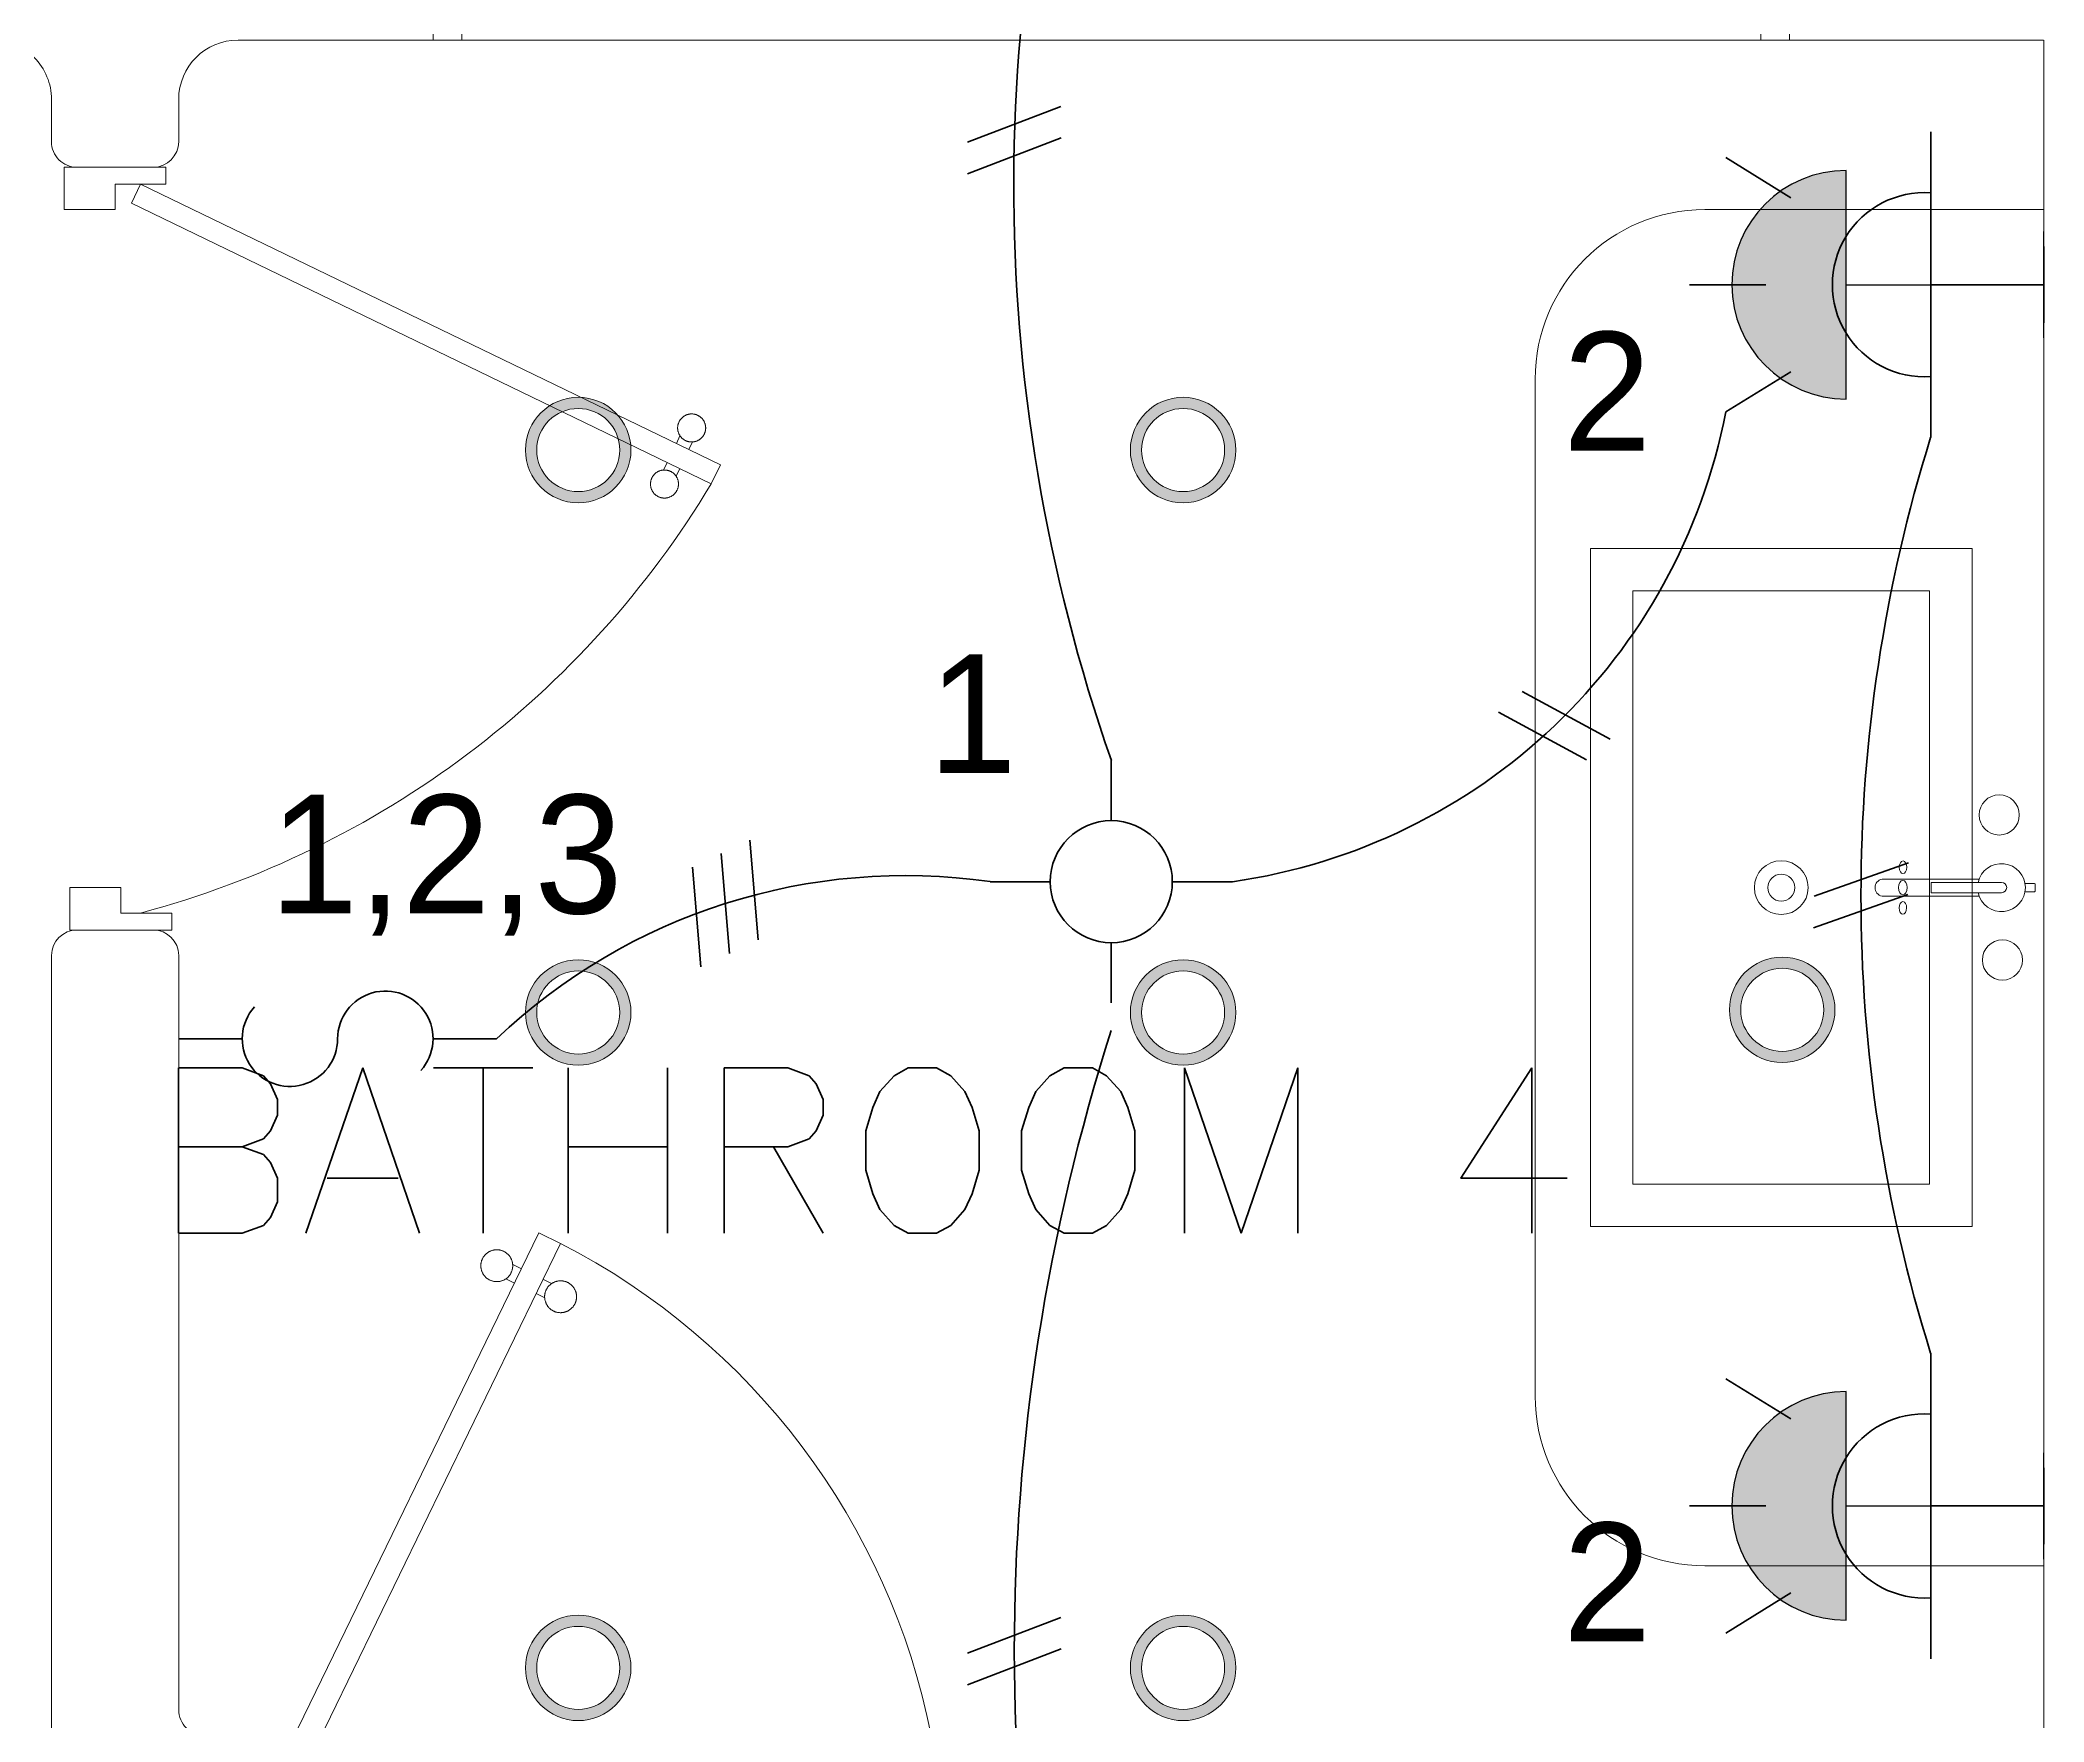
# Model space of a CAD drawing. Header units: metres. Extents: x 14 to 2416, y -346 to 476.
# Drawn here: x 137.163 to 139.527, y -68.255 to -66.271 of the extents above; entities that cross this region are included whole.
import ezdxf

# ---------------------------------------------------------------- set-up
doc = ezdxf.new("R2010")
doc.units = ezdxf.units.M
doc.linetypes.add('0', pattern=[0])
doc.layers.get('0').update_dxf_attribs({"linetype": '0', "lineweight": 20})
doc.layers.add('1', color=1, linetype='Continuous')
doc.layers.add('MAVA Luminarias', color=1, linetype='Continuous')
for name, color, linetype, lineweight in [('A-ANNO-TEXT', 20, 'Continuous', 13), ('A-DOOR', 35, 'Continuous', 5), ('A-WALL', 250, 'Continuous', 20), ('baños', 251, 'Continuous', 0), ('cristales', 131, 'Continuous', 0), ('E Salida Interruptores', 22, 'Continuous', 40), ('E Salida Luces', 22, 'Continuous', 40), ('E Tuberia Emp Losa', 22, 'Continuous', 40), ('MAVA -LUMINARIAS', 1, 'Continuous', 18), ('textos', 7, 'Continuous', 0)]:
    doc.layers.add(name, color=color, linetype=linetype, lineweight=lineweight)
doc.styles.add('CENTURY GOTHIC', font='GOTHIC.TTF')
doc.styles.get("Standard").update_dxf_attribs({"font": 'arial.ttf', "height": 0.1875})

# ---------------------------------------------------------------- blocks, each defined once
blk = doc.blocks.new('downlight')
at = {"layer": 'MAVA -LUMINARIAS'}
h = blk.add_hatch(color=3, dxfattribs=at)
h.dxf.hatch_style = 1
h.paths.add_polyline_path([(-5.416, -22.4571, 1), (-5.2917, -22.4571, 1)])
h.paths.add_polyline_path([(-5.3048, -22.4571, -1), (-5.4029, -22.4571, -1)], flags=16)
at = {"layer": 'MAVA -LUMINARIAS', "color": 3}
for radius in [0.0622, 0.049]:
    blk.add_circle((-5.3539, -22.4571), radius, dxfattribs=at)
blk = doc.blocks.new('SCONCE 2')
at = {"layer": 'MAVA Luminarias', "linetype": 'Continuous'}
blk.add_hatch(color=1, dxfattribs=at).paths.add_polyline_path([(0.3422, -0.2405, 1), (-0.169, -0.2405)])
at = {"layer": 'MAVA Luminarias', "color": 1, "linetype": 'Continuous'}
for p, q in [((-0.169, -0.2405), (0.3422, -0.2405)), ((0.0866, -0.2405), (0.0866, -0.6823)), ((-0.0323, -0.6823), (0.2056, -0.6823))]:
    blk.add_line(p, q, dxfattribs=at)
blk.add_arc((0.0866, -0.2405), 0.2556, 0, 180, dxfattribs=at)
blk = doc.blocks.new('P90')
at = {"layer": 'A-DOOR'}
for p, q in [((-0.0476, -0.8576), (0.6364, -0.5264)), ((0.5843, -0.5517), (0.58, -0.5427)), ((0.5992, -0.5445), (0.5949, -0.5355)), ((0.6473, -0.5489), (0.6364, -0.5264)), ((-0.0368, -0.88), (0.6473, -0.5489)), ((0.6101, -0.5669), (0.6144, -0.5759)), ((0.5952, -0.5741), (0.5995, -0.5831)), ((-0.0368, -0.88), (-0.0476, -0.8576))]:
    blk.add_line(p, q, dxfattribs=at)
for points in [[(-0.06, -0.02), (-0.06, -0.05), (-0.12, -0.05), (-0.12, 0), (0, 0), (0, -0.02)], [(-0.0668, -0.88), (-0.0668, -0.85), (-0.1268, -0.85), (-0.1268, -0.9), (-0.0068, -0.9), (-0.0068, -0.88)]]:
    blk.add_lwpolyline(points, close=True, dxfattribs=at)
blk.add_arc((-0.3259, -1.105), 1.1228, 31.0139, 75.0797, dxfattribs=at)
for points in [[(0.5812, -0.5096), (0.5857, -0.5096), (0.5933, -0.5141), (0.5977, -0.5218), (0.5977, -0.5306), (0.5933, -0.5383), (0.5856, -0.5427), (0.5767, -0.5427), (0.5691, -0.5383), (0.5647, -0.5306), (0.5647, -0.5217), (0.5691, -0.514), (0.5768, -0.5096), (0.5812, -0.5096)], [(0.6133, -0.5758), (0.6177, -0.5758), (0.6254, -0.5803), (0.6298, -0.5879), (0.6298, -0.5968), (0.6253, -0.6045), (0.6176, -0.6089), (0.6088, -0.6089), (0.6011, -0.6044), (0.5967, -0.5967), (0.5967, -0.5879), (0.6011, -0.5802), (0.6088, -0.5758), (0.6133, -0.5758)]]:
    blk.add_open_spline(points, degree=2, dxfattribs=at)
blk = doc.blocks.new('A$C432191ae')
at = {"layer": 'A-DOOR'}
for p, q in [((0, 0.2), (1.6, 0.2)), ((0, 0.2), (0, 0)), ((0.034, 0), (0.034, 0.2)), ((1.566, 0), (1.566, 0.2)), ((1.6, 0.2), (1.6, 0)), ((0.034, 0.18), (1.566, 0.18)), ((0.04, 0.1675), (0.0415, 0.169)), ((0.04, 0.1405), (0.04, 0.1675)), ((0.0415, 0.169), (0.1221, 0.169)), ((0.1221, 0.169), (0.124, 0.1675)), ((0.1221, 0.169), (0.7519, 0.169)), ((0.124, 0.1675), (0.126, 0.1595)), ((0.75, 0.1675), (0.748, 0.1595)), ((0.7519, 0.169), (0.75, 0.1675)), ((0.8325, 0.169), (0.7519, 0.169)), ((0.834, 0.1675), (0.8325, 0.169)), ((0.834, 0.1405), (0.834, 0.1675)), ((0.1255, 0.158), (0.108, 0.158)), ((0.108, 0.158), (0.108, 0.1405)), ((0.108, 0.155), (0.113, 0.155)), ((0.108, 0.155), (0.113, 0.155)), ((0.113, 0.157), (0.119, 0.153)), ((0.113, 0.153), (0.119, 0.157)), ((0.126, 0.1585), (0.1255, 0.158)), ((0.126, 0.1595), (0.126, 0.1585)), ((0.748, 0.1595), (0.748, 0.1585)), ((0.748, 0.1585), (0.7485, 0.158)), ((0.7485, 0.158), (0.766, 0.158)), ((0.761, 0.157), (0.755, 0.153)), ((0.761, 0.153), (0.755, 0.157)), ((0.766, 0.155), (0.761, 0.155)), ((0.766, 0.155), (0.761, 0.155)), ((0.766, 0.158), (0.766, 0.1405)), ((0.0415, 0.139), (0.04, 0.1405)), ((0.1065, 0.139), (0.0415, 0.139)), ((0.108, 0.1405), (0.1065, 0.139)), ((0.7528, 0.138), (0.1212, 0.138)), ((0.766, 0.1405), (0.7675, 0.139)), ((0.7675, 0.121), (0.766, 0.1195)), ((0.766, 0.1195), (0.766, 0.0925)), ((0.7675, 0.139), (0.8325, 0.139)), ((0.8325, 0.121), (0.7675, 0.121)), ((0.834, 0.1405), (0.8325, 0.139)), ((0.834, 0.1195), (0.8325, 0.121)), ((0.834, 0.102), (0.834, 0.1195)), ((0.8472, 0.122), (1.4788, 0.122)), ((1.492, 0.1195), (1.4935, 0.121)), ((1.492, 0.102), (1.492, 0.1195)), ((1.4935, 0.121), (1.5585, 0.121)), ((1.5585, 0.121), (1.56, 0.1195)), ((1.56, 0.1195), (1.56, 0.0925)), ((0.834, 0.105), (0.839, 0.105)), ((0.834, 0.105), (0.839, 0.105)), ((0.8515, 0.102), (0.834, 0.102)), ((0.839, 0.103), (0.845, 0.107)), ((0.839, 0.107), (0.845, 0.103)), ((0.85, 0.0925), (0.852, 0.1005)), ((0.852, 0.1015), (0.8515, 0.102)), ((0.852, 0.1005), (0.852, 0.1015)), ((1.474, 0.1015), (1.4745, 0.102)), ((1.474, 0.1005), (1.474, 0.1015)), ((1.476, 0.0925), (1.474, 0.1005)), ((1.4745, 0.102), (1.492, 0.102)), ((1.487, 0.103), (1.481, 0.107)), ((1.487, 0.107), (1.481, 0.103)), ((1.492, 0.105), (1.487, 0.105)), ((1.492, 0.105), (1.487, 0.105)), ((0.034, 0.08), (1.566, 0.08)), ((0.766, 0.0925), (0.7675, 0.091)), ((0.7675, 0.091), (0.8481, 0.091)), ((0.8481, 0.091), (0.85, 0.0925)), ((1.4779, 0.091), (0.8481, 0.091)), ((1.4779, 0.091), (1.476, 0.0925)), ((1.5585, 0.091), (1.4779, 0.091)), ((1.56, 0.0925), (1.5585, 0.091)), ((0, 0), (1.6, 0))]:
    blk.add_line(p, q, dxfattribs=at)
at = {"layer": 'A-DOOR', "color": 8}
for p, q in [((0.034, 0.174), (1.566, 0.174)), ((1.566, 0.157), (0.834, 0.157)), ((1.566, 0.151), (0.834, 0.151)), ((0.766, 0.109), (0.034, 0.109)), ((0.766, 0.103), (0.034, 0.103)), ((0.034, 0.086), (1.566, 0.086))]:
    blk.add_line(p, q, dxfattribs=at)
at = {"layer": 'A-DOOR'}
for points in [[(0.108, 0.155), (0.113, 0.155), (0.113, 0.155), (0.108, 0.155)], [(0.113, 0.157), (0.119, 0.157), (0.119, 0.153), (0.113, 0.153)], [(0.113, 0.157), (0.761, 0.157), (0.761, 0.153), (0.113, 0.153)], [(0.1255, 0.158), (0.1135, 0.158), (0.1135, 0.157), (0.1255, 0.157)], [(0.1255, 0.153), (0.1135, 0.153), (0.1135, 0.152), (0.1255, 0.152)], [(0.119, 0.157), (0.124, 0.157), (0.124, 0.153), (0.119, 0.153)], [(0.7485, 0.158), (0.7605, 0.158), (0.7605, 0.157), (0.7485, 0.157)], [(0.7485, 0.153), (0.7605, 0.153), (0.7605, 0.152), (0.7485, 0.152)], [(0.755, 0.157), (0.75, 0.157), (0.75, 0.153), (0.755, 0.153)], [(0.761, 0.157), (0.755, 0.157), (0.755, 0.153), (0.761, 0.153)], [(0.766, 0.155), (0.761, 0.155), (0.761, 0.155), (0.766, 0.155)], [(0.834, 0.105), (0.839, 0.105), (0.839, 0.105), (0.834, 0.105)], [(1.487, 0.103), (0.839, 0.103), (0.839, 0.107), (1.487, 0.107)], [(0.839, 0.103), (0.845, 0.103), (0.845, 0.107), (0.839, 0.107)], [(0.8515, 0.107), (0.8395, 0.107), (0.8395, 0.108), (0.8515, 0.108)], [(0.8515, 0.102), (0.8395, 0.102), (0.8395, 0.103), (0.8515, 0.103)], [(0.845, 0.103), (0.85, 0.103), (0.85, 0.107), (0.845, 0.107)], [(1.4745, 0.107), (1.4865, 0.107), (1.4865, 0.108), (1.4745, 0.108)], [(1.4745, 0.102), (1.4865, 0.102), (1.4865, 0.103), (1.4745, 0.103)], [(1.481, 0.103), (1.476, 0.103), (1.476, 0.107), (1.481, 0.107)], [(1.487, 0.103), (1.481, 0.103), (1.481, 0.107), (1.487, 0.107)], [(1.492, 0.105), (1.487, 0.105), (1.487, 0.105), (1.492, 0.105)]]:
    blk.add_lwpolyline(points, close=True, dxfattribs=at)
for points in [[(0.1101, 0.1395, 0.341999), (0.1082, 0.141), (0.108, 0.1413), (0.108, 0.151), (0.109, 0.152), (0.126, 0.152), (0.126, 0.1515), (0.1227, 0.1391, -0.339454), (0.1212, 0.138), (0.1121, 0.138, -0.341999)], [(0.7639, 0.1395, -0.341999), (0.7658, 0.141), (0.766, 0.1413), (0.766, 0.151), (0.765, 0.152), (0.748, 0.152), (0.748, 0.1515), (0.7513, 0.1391, 0.339454), (0.7528, 0.138), (0.7619, 0.138, 0.341999)], [(0.8361, 0.1205, -0.341999), (0.8342, 0.119), (0.834, 0.1187), (0.834, 0.109), (0.835, 0.108), (0.852, 0.108), (0.852, 0.1085), (0.8487, 0.1209, 0.339454), (0.8472, 0.122), (0.8381, 0.122, 0.341999)], [(1.4899, 0.1205, 0.341999), (1.4918, 0.119), (1.492, 0.1187), (1.492, 0.109), (1.491, 0.108), (1.474, 0.108), (1.474, 0.1085), (1.4773, 0.1209, -0.339454), (1.4788, 0.122), (1.4879, 0.122, -0.341999)]]:
    blk.add_lwpolyline(points, format="xyb", close=True, dxfattribs=at)
at = {"layer": 'A-DOOR', "color": 7}
for points in [[(0.113, 0.153), (0.761, 0.153), (0.761, 0.157), (0.113, 0.157)], [(1.487, 0.107), (0.839, 0.107), (0.839, 0.103), (1.487, 0.103)]]:
    blk.add_lwpolyline(points, close=True, dxfattribs=at)
at = {"layer": 'cristales', "const_width": 0.004}
for points in [[(0.124, 0.155), (0.75, 0.155)], [(1.476, 0.105), (0.85, 0.105)]]:
    blk.add_lwpolyline(points, dxfattribs=at)
blk = doc.blocks.new('A$C8d867532')
at = {"layer": 'baños', "linetype": 'Continuous'}
blk.add_line((0.0395, 0.4062, 0), (0.1223, 0.4062, 0.0004), dxfattribs=at)
at = {"layer": 'baños'}
for points in [[(0.0743, 0.8), (0.5243, 0.8), (0.5243, 0), (0.0743, 0)], [(0.1243, 0.75), (0.4743, 0.75), (0.4743, 0.05), (0.1243, 0.05)]]:
    blk.add_lwpolyline(points, close=True, dxfattribs=at)
at = {"layer": 'baños', "linetype": 'Continuous'}
blk.add_lwpolyline([(0.0672, 0.3939, -9.082434), (0.0672, 0.4062)], format="xyb", dxfattribs=at)
for points, elevation in [([(0.0114, 0.405), (0.0005, 0.405), (0, 0.4043), (0, 0.3957)], 0), ([(0.1223, 0.4062), (0.1223, 0.3939)], 0.0004), ([(0, 0.3957), (0.0005, 0.395), (0.0114, 0.395)], 0)]:
    blk.add_lwpolyline(points, dxfattribs=dict(at, elevation=elevation))
at = {"layer": 'baños', "linetype": 'Continuous', "elevation": 0}
for points in [[(0.0333, 0.4, -0.385153), (0.0395, 0.4062), (0.0395, 0.4062)], [(0.0661, 0.4101), (0.1804, 0.4101, -0.363105), (0.1887, 0.4, -0.363105), (0.1804, 0.39), (0.0661, 0.39)], [(0.0333, 0.4, 0.385153), (0.0395, 0.3939), (0.0395, 0.3939)]]:
    blk.add_lwpolyline(points, format="xyb", dxfattribs=at)
at = {"layer": 'baños', "linetype": 'Continuous', "extrusion": (1.31781e-06, -1, -8.43443e-26), "elevation": -0.3939}
blk.add_lwpolyline([(0.1223, 0.0004), (0.0395, 0)], close=True, dxfattribs=at)
at = {"layer": 'baños', "linetype": 'Continuous'}
for centre, radius in [((0.0422, 0.4857), 0.0237), ((0.2993, 0.4), 0.0317), ((0.2993, 0.4), 0.0159), ((0.0384, 0.3146), 0.0237)]:
    blk.add_circle(centre, radius, dxfattribs=at)
at = {"layer": 'baños', "linetype": 'Continuous', "extrusion": (3.61622e-27, 8.43443e-26, -1)}
for centre, major_axis, ratio in [((0.1557, 0.424), (0.00005, -0.0075), 0.581577), ((0.1558, 0.4), (0, -0.0085), 0.599546), ((0.1558, 0.376), (0.00005, -0.0075), 0.581577)]:
    blk.add_ellipse(centre, major_axis=major_axis, ratio=ratio, dxfattribs=at)
at = {"layer": 'baños', "linetype": 'Continuous', "flags": 8}
for tag, p in [('TRADENAME', (0.1887, 0.4, 0)), ('MODELNUMBER', (0.1887, 0.4, 0)), ('MATERIAL', (0.1888, 0.4, 0)), ('PRODUCT', (0.1888, 0.4, 0))]:
    blk.add_attdef(tag, p, '', height=0.0000254, rotation=270.0001, dxfattribs=at)
at = {"layer": 'baños', "linetype": 'Continuous'}
for tag, p in [('MATERIAL', (0.299, 0.3999)), ('PRODUCT', (0.299, 0.3999)), ('TRADENAME', (0.2991, 0.3999)), ('MODELNUMBER', (0.2991, 0.3999))]:
    blk.add_attdef(tag, p, '', height=0.0000254, rotation=90.0001, dxfattribs=at)
blk = doc.blocks.new('A$C3685e79b')
at = {"layer": 'A-DOOR'}
for p, q in [((0.0125, 0.05), (0.3248, 0.6926)), ((0.3248, 0.6926), (0.3503, 0.6802)), ((0.038, 0.0376), (0.3503, 0.6802)), ((0.296, 0.6333), (0.2858, 0.6383)), ((0.3042, 0.6503), (0.294, 0.6552)), ((0.3215, 0.621), (0.3317, 0.616)), ((0.3297, 0.6379), (0.3399, 0.6329)), ((0.038, 0.0376), (0.0125, 0.05))]:
    blk.add_line(p, q, dxfattribs=at)
for points in [[(0, 0), (0.025, 0), (0.025, 0.025), (0.0125, 0.025), (0.0125, 0.1), (0, 0.1), (0, 0)], [(0.8, 0), (0.775, 0), (0.775, 0.025), (0.7875, 0.025), (0.7875, 0.1), (0.8, 0.1), (0.8, 0)]]:
    blk.add_lwpolyline(points, dxfattribs=at)
blk.add_arc((-0.0309, -0.0619), 0.8343, 11.1901, 62.8126, dxfattribs=at)
for points in [[(0.294, 0.6539), (0.294, 0.659), (0.289, 0.6677), (0.2802, 0.6727), (0.2702, 0.6727), (0.2614, 0.6677), (0.2564, 0.6589), (0.2564, 0.6489), (0.2614, 0.6401), (0.2702, 0.6351), (0.2803, 0.6351), (0.289, 0.6401), (0.294, 0.6489), (0.294, 0.6539)], [(0.3693, 0.6173), (0.3693, 0.6224), (0.3642, 0.6311), (0.3555, 0.6361), (0.3454, 0.6361), (0.3367, 0.6311), (0.3316, 0.6224), (0.3317, 0.6123), (0.3367, 0.6035), (0.3454, 0.5985), (0.3555, 0.5985), (0.3643, 0.6036), (0.3693, 0.6123), (0.3693, 0.6173)]]:
    blk.add_open_spline(points, degree=2, dxfattribs=at)
blk = doc.blocks.new('PL BASE 2N NASAS 09')
at = {"layer": 'A-WALL'}
for p, q in [((163.1975, -5.4117), (163.1975, -5.2117)), ((164.7975, -5.4117), (164.7975, -5.2117)), ((162.9675, -5.4117), (163.1975, -5.4117)), ((164.7975, -5.4117), (165.0969, -5.4117)), ((165.0975, -5.4117), (165.0975, -7.5817)), ((162.8975, -5.4817), (162.8975, -5.5317)), ((162.8675, -6.4617), (162.7775, -6.4617)), ((162.7475, -9.8817), (162.7475, -6.4917)), ((162.8975, -6.4917), (162.8975, -7.3814))]:
    blk.add_line(p, q, dxfattribs=at)
blk.add_lwpolyline([(162.8675, -5.5617), (162.7775, -5.5617, -0.414214), (162.7475, -5.5317), (162.7475, -5.4817, 0.414214), (162.6775, -5.4117), (158.6175, -5.4117, 0.414214), (158.5475, -5.4817), (158.5475, -10.9417, 0.414214), (158.6175, -11.0117), (160.6475, -11.0117), (160.6475, -11.2117), (158.4175, -11.2117)], format="xyb", dxfattribs=at)
for centre, radius, start, end in [((162.9675, -5.4817), 0.07, 90, 180), ((162.8675, -5.5317), 0.03, 270, 0), ((162.7775, -6.4917), 0.03, 90, 180), ((162.8675, -6.4917), 0.03, 0, 90), ((162.9273, -7.382), 0.0297, 179.7717, 271.0975)]:
    blk.add_arc(centre, radius, start, end, dxfattribs=at)
at = {"layer": 'baños'}
for p, q in [((164.6975, -5.6117, 0), (165.0975, -5.6117, 0)), ((164.4975, -5.8117, 0), (164.4975, -7.0117, 0)), ((164.6975, -7.2117, 0), (165.0975, -7.2117, 0))]:
    blk.add_line(p, q, dxfattribs=at)
for centre, start, end in [((164.6975, -5.8117, 0), 90, 180), ((164.6975, -7.0117, 0), 180, 270)]:
    blk.add_arc(centre, 0.2, start, end, dxfattribs=at)
at = {"color": 1}
for name, p in [('A$C432191ae', (163.1975, -5.4117)), ('A$C3685e79b', (162.9975, -7.5117))]:
    blk.add_blockref(name, p, dxfattribs=at)
at = {"layer": '1', "color": 1}
ref = blk.add_blockref('A$C8d867532', (165.087, -6.8117, 0), dxfattribs=dict(at, xscale=-1))
ref.add_attrib('MATERIAL', 'VITREOUS CHINA', (164.788, -6.4119, 0), dxfattribs={"layer": 'baños', "linetype": 'Continuous', "height": 0.0000254, "rotation": 89.9999})
ref.add_attrib('PRODUCT', 'BATHROOM SINK', (164.788, -6.4119, 0), dxfattribs={"layer": 'baños', "linetype": 'Continuous', "height": 0.0000254, "rotation": 89.9999})
ref.add_attrib('TRADENAME', 'VOX', (164.7879, -6.4119, 0), dxfattribs={"layer": 'baños', "linetype": 'Continuous', "height": 0.0000254, "rotation": 89.9999})
ref.add_attrib('MODELNUMBER', 'K-5373', (164.7879, -6.4119, 0), dxfattribs={"layer": 'baños', "linetype": 'Continuous', "height": 0.0000254, "rotation": 89.9999})
ref.add_attrib('MATERIAL', 'BRASS', (164.8982, -6.4117, 0), dxfattribs={"layer": 'baños', "linetype": 'Continuous', "height": 0.0000254, "rotation": 269.9999})
ref.add_attrib('PRODUCT', 'FAUCETS', (164.8982, -6.4117, 0), dxfattribs={"layer": 'baños', "linetype": 'Continuous', "height": 0.0000254, "rotation": 269.9999})
ref.add_attrib('TRADENAME', 'PURIST', (164.8982, -6.4117, 0), dxfattribs={"layer": 'baños', "linetype": 'Continuous', "height": 0.0000254, "rotation": 269.9999})
ref.add_attrib('MODELNUMBER', 'K-14404-4A', (164.8983, -6.4117, 0), dxfattribs={"layer": 'baños', "linetype": 'Continuous', "height": 0.0000254, "rotation": 269.9999})
at = {"layer": 'A-DOOR', "xscale": -1, "rotation": 180}
blk.add_blockref('P90', (162.8893, -6.4617), dxfattribs=at)
at = {"layer": 'textos', "insert": (162.7301, -6.8195), "char_height": 0.195, "width": 3.404877, "attachment_point": 7}
blk.add_mtext('{\\Fromans|c0; BATHROOM 4}', dxfattribs=at)
blk = doc.blocks.new('PL MUEBLES 2N NASAS 09')
blk.add_blockref('PL BASE 2N NASAS 09', (49.9143, 62.717))
blk = doc.blocks.new('A$C595364de')
blk.add_blockref('PL MUEBLES 2N NASAS 09', (-199.5618, -36.6052))
blk = doc.blocks.new('*U386')
at = {"layer": 'E Salida Luces'}
for p, q in [((-0.2226, 0.1502), (-0.2226, 0.3004)), ((-0.6254, 0.2502), (-0.4978, 0.171)), ((-0.2226, 0.1502), (-0.2226, -0.1502)), ((0, -0.0751), (0, 0.0751)), ((-0.2226, 0), (0, 0)), ((-0.6968, 0), (-0.5466, 0)), ((-0.2226, -0.3004), (-0.2226, -0.1502)), ((-0.6254, -0.2502), (-0.4978, -0.1711))]:
    blk.add_line(p, q, dxfattribs=at)
blk.add_arc((-0.2348, 0), 0.1811, 86.1195, 273.8805, dxfattribs=at)
blk = doc.blocks.new('*U370')
for p, q in [((0.025, 1.368), (-1.049, -1.483)), ((0.987, 1.368), (-0.088, -1.483))]:
    blk.add_line(p, q)
blk = doc.blocks.new('*U465')
at = {"xscale": 0.03937007874015751, "yscale": 0.03937007874015751, "zscale": 0.03937007874015751, "rotation": 1.172840678345944}
blk.add_blockref('*U370', (0.0012, 0.0023), dxfattribs=at)
blk = doc.blocks.new('*U666')
at = {"xscale": 0.0393700787401575, "yscale": 0.0393700787401575, "zscale": 0.0393700787401575, "rotation": 229.0721742830836}
blk.add_blockref('*U370', (0.0009, -0.0024), dxfattribs=at)
blk = doc.blocks.new('*U373')
at = {"layer": 'E Salida Luces', "linetype": 'Continuous'}
for p, q in [((0, 0.3583), (0, 0.1807)), ((-0.3576, 0.0007), (-0.18, 0.0007)), ((0.18, 0.0007), (0.3576, 0.0007)), ((0, -0.1793), (0, -0.3569))]:
    blk.add_line(p, q, dxfattribs=at)
blk.add_circle((0, 0.0007), 0.18, dxfattribs=at)
blk = doc.blocks.new('*U464')
at = {"xscale": 0.0393700787401575, "yscale": 0.0393700787401575, "zscale": 0.0393700787401575, "rotation": 166.4351499529909}
blk.add_blockref('*U370', (-0.0017, -0.0019), dxfattribs=at)
blk = doc.blocks.new('*U455')
at = {"layer": 'E Salida Interruptores'}
for p, q in [((0, 0.3), (0, 0.375)), ((0, 0.075), (0, 0))]:
    blk.add_line(p, q, dxfattribs=at)
for centre, start, end in [((0, 0.24375), 48.18969, 270), ((0, 0.13125), 228.18969, 90)]:
    blk.add_arc(centre, 0.05625, start, end, dxfattribs=at)
blk = doc.blocks.new('*U487')
at = {"xscale": 0.03937007874015749, "yscale": 0.03937007874015749, "zscale": 0.03937007874015749, "rotation": 136.4503972478451}
blk.add_blockref('*U370', (-0.0024, -0.0008), dxfattribs=at)

msp = doc.modelspace()

# ---------------------------------------------------------------- linework, layer by layer
at = {"layer": 'E Salida Luces'}
for centre, radius, start, end in [((140.3694, -66.4424), 2.0578, 160.435, 199.2537), ((138.4721, -66.5792, 0), 0.6917, 278.1094, 349.1147), ((141.126, -67.2801), 1.8152, 162.6876, 197.3124), ((138.1837, -67.9566), 0.6998, 81.7921, 133.5384), ((140.7109, -68.1717), 2.3987, 162.2329, 197.7671)]:
    msp.add_arc(centre, radius, start, end, dxfattribs=at)

# ---------------------------------------------------------------- block references
at = {"layer": 'A-ANNO-TEXT'}
msp.add_blockref('A$C595364de', (124.0766, -86.9711), dxfattribs=at)
at = {"layer": 'E Salida Luces', "color": 1, "xscale": -0.6, "yscale": 0.6, "zscale": 0.6, "rotation": 180}
for p in [(139.5266, -66.5597), (139.5266, -68.0005)]:
    msp.add_blockref('*U386', p, dxfattribs=at)
at = {"layer": 'E Salida Luces', "xscale": 0.4, "yscale": 0.4, "zscale": 0.4, "rotation": 180}
msp.add_blockref('*U373', (138.4266, -67.2637), dxfattribs=at)
at = {"layer": 'E Tuberia Emp Losa'}
for name, p, xscale, yscale, zscale, rotation in [('*U464', (138.3122, -66.389), -0.9842519685039482, 0.9842519685039482, 0.9842519685039482, 256.7213846765896), ('*U666', (138.9492, -67.08, 0), -0.9842519685039597, 0.9842519685039597, 0.9842519685039597, 270), ('*U487', (137.9545, -67.2978), 0.9842519685039484, 0.9842519685039484, 0.9842519685039484, 68.93369592116699), ('*U487', (137.9882, -67.2818), 0.9842519685039484, 0.9842519685039484, 0.9842519685039484, 68.93369592116699), ('*U465', (139.3108, -67.2801), -0.9842519685039597, 0.9842519685039597, 0.9842519685039597, 270), ('*U464', (138.3122, -68.1717), -0.9842519685039482, 0.9842519685039482, 0.9842519685039482, 256.7213846765896)]:
    msp.add_blockref(name, p, dxfattribs=dict(at, xscale=xscale, yscale=yscale, zscale=zscale, rotation=rotation))
at = {"layer": 'E Tuberia Emp Losa', "rotation": 270}
msp.add_blockref('*U455', (137.3266, -67.4493), dxfattribs=at)
at = {"layer": 'MAVA Luminarias', "linetype": 'Continuous', "xscale": 0.5277282914889166, "yscale": 0.5277282914889166, "zscale": 0.5277282914889166, "rotation": 90}
for p in [(139.1665, -66.6054), (139.1665, -68.0462)]:
    msp.add_blockref('SCONCE 2', p, dxfattribs=at)
at = {"layer": 'MAVA Luminarias'}
for p in [(143.1518, -44.2976), (143.8652, -44.2976), (143.1518, -44.9612), (143.8652, -44.9612), (144.5719, -44.9581), (143.1518, -45.7345), (143.8652, -45.7345)]:
    msp.add_blockref('downlight', p, dxfattribs=at)

# ---------------------------------------------------------------- texts
at = {"layer": 'E Tuberia Emp Losa', "char_height": 0.14, "attachment_point": 5, "style": 'CENTURY GOTHIC'}
for s, insert, width in [('2', (139.0113, -66.6854), 0.162623), ('1', (138.2629, -67.0657), 0.276812), ('1,2,3', (137.6421, -67.2445), 0.247655), ('2', (139.0113, -68.0904), 0.162623)]:
    msp.add_mtext(s, dxfattribs=dict(at, insert=insert, width=width))

doc.saveas('drawing.dxf')
